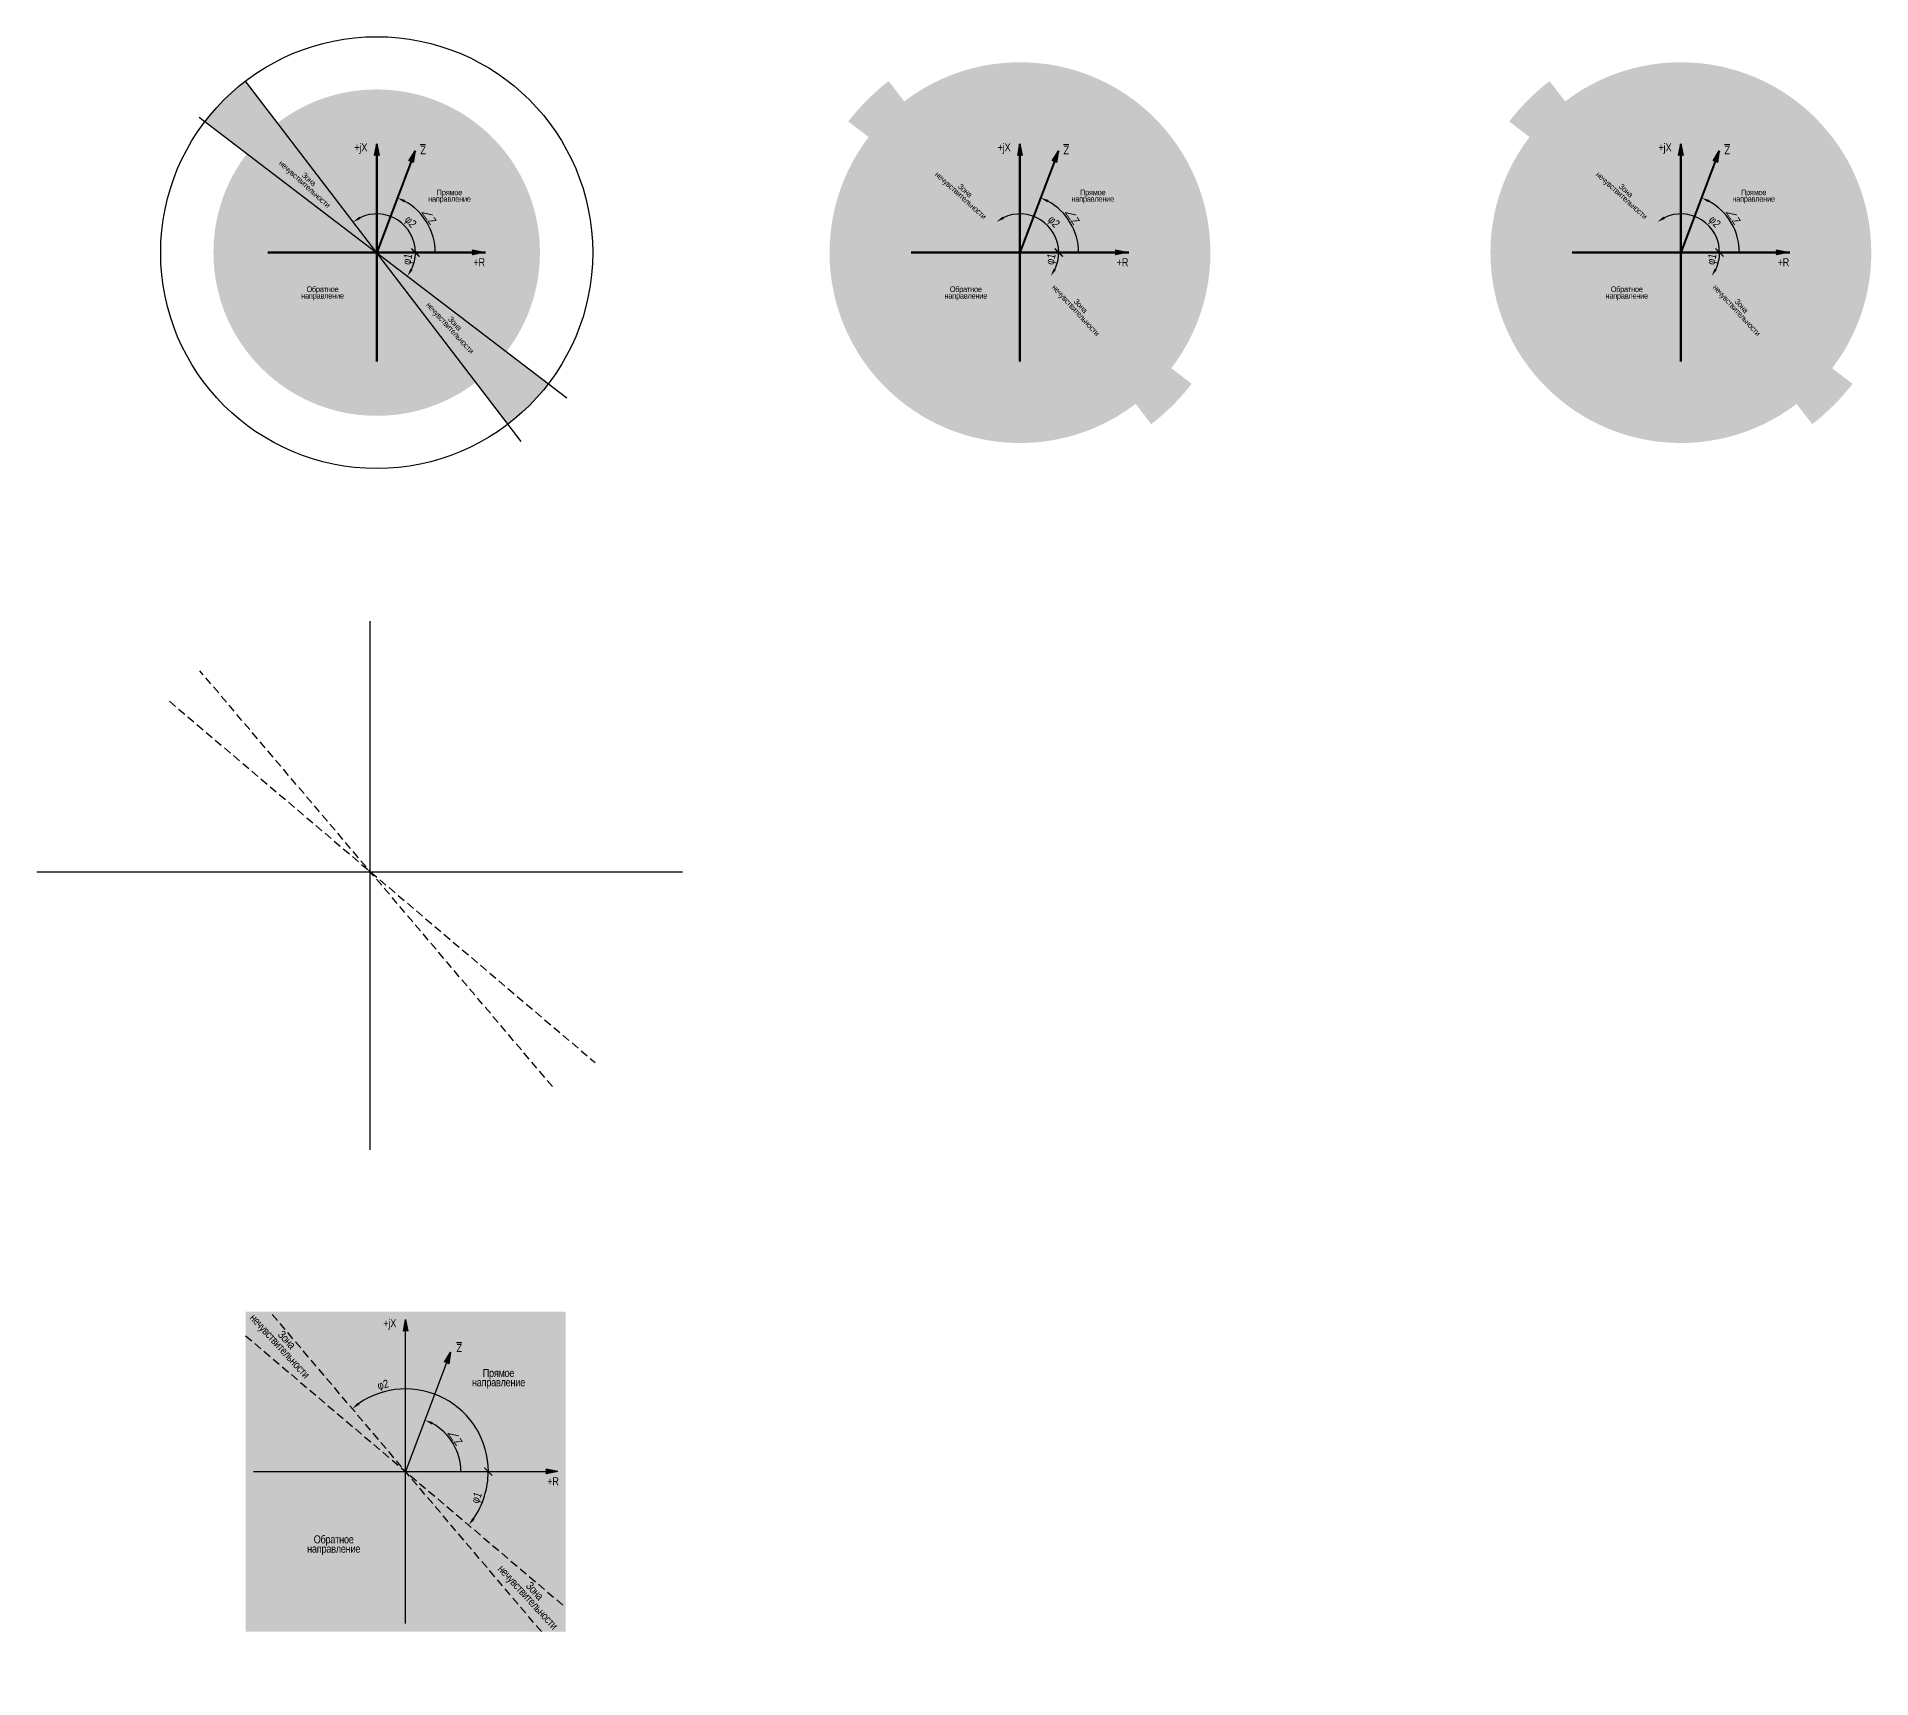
# Model space of a CAD drawing. Header units: millimetres. Extents: x -68 to 4847, y -35 to 2390.
# Drawn here: x 3701 to 4847, y 1346 to 2372 of the extents above; entities that cross this region are included whole.
import ezdxf

# ---------------------------------------------------------------- set-up
doc = ezdxf.new("R2010")
doc.units = ezdxf.units.MM
doc.linetypes.add('штриховая2', pattern=[0.375, 0.25, -0.125])
doc.layers.add('TEXT', color=7, linetype='Continuous', lineweight=25)
doc.styles.add('2.5_Gost_RD', font='ARIALN.TTF', dxfattribs={"height": 2.5})
doc.styles.add('3.5_Gost_RD', font='ARIALN.TTF', dxfattribs={"height": 3.5})
doc.styles.add('5.0_Gost_RD', font='ARIALN.TTF', dxfattribs={"height": 5})
doc.dimstyles.new('Gost_RD_1-1000', dxfattribs={"dimtxt": 2.5, "dimasz": 2.5, "dimexe": 1.25, "dimexo": 0, "dimtad": 1, "dimdec": 0, "dimlfac": 1000, "dimtxsty": '2.5_Gost_RD', "dimblk": 'OBLIQUE', "dimcen": 2.5, "dimadec": 0, "dimazin": 0, "dimtfac": 1, "dimtdec": 0, "dimtmove": 0, "dimatfit": 3, "dimfxl": 1, "dimarcsym": 0})

# ---------------------------------------------------------------- blocks, each defined once
blk = doc.blocks.new('*D57')
at = {"color": 0, "lineweight": -2, "ltscale": 100, "transparency": 16777216}
blk.add_arc((3931.1, 1475), 34.5, 0, 61.0378, dxfattribs=at)
at = {"color": 0, "ltscale": 100, "transparency": 16777216}
blk.add_solid([(3947.4, 1504.4), (3948.1, 1505.9), (3943.3, 1507.2)], dxfattribs=at)
at = {"layer": 'Defpoints', "color": 0, "ltscale": 100, "transparency": 16777216}
for p in [(3959.2, 1549.6), (3962.8, 1488.5), (3836.1, 1475), (3931.1, 1475), (4021.1, 1475)]:
    blk.add_point(p, dxfattribs=at)
at = {"color": 0, "ltscale": 100, "transparency": 16777216, "insert": (3962, 1496.4), "char_height": 5, "attachment_point": 5, "rotation": 304.6799, "style": '5.0_Gost_RD'}
blk.add_mtext('{\\fISOCPEUR|b0|i0|c0|p34;∠}Z', dxfattribs=at)
blk = doc.blocks.new('_None')
blk = doc.blocks.new('*D58')
at = {"color": 0, "lineweight": -2, "ltscale": 100, "transparency": 16777216}
blk.add_arc((3931.1, 1475), 51.7, 0, 124.747, dxfattribs=at)
at = {"color": 0, "ltscale": 100, "transparency": 16777216}
blk.add_solid([(3902.2, 1516.8), (3901.2, 1518.1), (3897.7, 1514.4)], dxfattribs=at)
at = {"layer": 'Defpoints', "color": 0, "ltscale": 100, "transparency": 16777216}
for p in [(3801.7, 1627.6), (3968.6, 1510.5), (3733.1, 1475), (4021.1, 1475), (4040.7, 1345.8)]:
    blk.add_point(p, dxfattribs=at)
at = {"color": 0, "ltscale": 100, "transparency": 16777216, "insert": (3917.1, 1528.7), "char_height": 5, "attachment_point": 5, "rotation": 14.5742, "style": '5.0_Gost_RD'}
blk.add_mtext('φ2', dxfattribs=at)
blk = doc.blocks.new('_ArchTick')
at = {"color": 0, "linetype": 'ByBlock', "const_width": 0.15}
blk.add_lwpolyline([(-0.5, -0.5), (0.5, 0.5)], dxfattribs=at)
blk = doc.blocks.new('*D59')
at = {"color": 0, "lineweight": -2, "ltscale": 100, "transparency": 16777216}
blk.add_arc((3931.1, 1475), 51.6, 325.2172, 360, dxfattribs=at)
at = {"color": 0, "ltscale": 100, "transparency": 16777216}
blk.add_solid([(3974.2, 1445), (3972.8, 1446.1), (3970.5, 1441.6)], dxfattribs=at)
at = {"layer": 'Defpoints', "color": 0, "ltscale": 100, "transparency": 16777216}
for p in [(3831.1, 1559.9), (3836.1, 1475), (4021.1, 1475), (3977.1, 1451.7), (4031.1, 1390.1)]:
    blk.add_point(p, dxfattribs=at)
at = {"color": 0, "lineweight": -2, "ltscale": 100, "transparency": 16777216, "xscale": 5, "yscale": 5, "zscale": 5, "rotation": 89.99999999999993}
blk.add_blockref('_ArchTick', (3982.7, 1475), dxfattribs=at)
at = {"color": 0, "ltscale": 100, "transparency": 16777216, "insert": (3976, 1458.5), "char_height": 5, "attachment_point": 5, "rotation": 69.8326, "style": '5.0_Gost_RD'}
blk.add_mtext('φ1', dxfattribs=at)
blk = doc.blocks.new('*D79')
at = {"color": 0, "lineweight": -2, "ltscale": 100, "transparency": 16777216}
blk.add_arc((3913, 2237), 36.6, 360, 61.5292, dxfattribs=at)
at = {"color": 0, "ltscale": 100, "transparency": 16777216}
blk.add_solid([(3930.1, 2268.4), (3930.8, 2269.9), (3925.9, 2271.3)], dxfattribs=at)
at = {"layer": 'Defpoints', "color": 0, "ltscale": 100, "transparency": 16777216}
for p in [(3937, 2300.6), (3946.7, 2251.4), (3845, 2237), (3913, 2237), (3981, 2237)]:
    blk.add_point(p, dxfattribs=at)
at = {"color": 0, "ltscale": 100, "transparency": 16777216, "insert": (3945.7, 2259.6), "char_height": 5, "attachment_point": 5, "rotation": 304.6799, "style": '5.0_Gost_RD'}
blk.add_mtext('{\\fISOCPEUR|b0|i0|c0|p34;∠}Z', dxfattribs=at)
blk = doc.blocks.new('*D80')
at = {"color": 0, "lineweight": -2, "ltscale": 100, "transparency": 16777216}
blk.add_arc((3913, 2237), 24.2, 334.4958, 0, dxfattribs=at)
at = {"color": 0, "ltscale": 100, "transparency": 16777216}
blk.add_solid([(3935.5, 2226.2), (3934.1, 2227), (3932.2, 2222.3)], dxfattribs=at)
at = {"layer": 'Defpoints', "color": 0, "ltscale": 100, "transparency": 16777216}
for p in [(3802.1, 2321.8), (3818, 2237), (4003, 2237), (3934.9, 2226.8), (4031.9, 2146.2)]:
    blk.add_point(p, dxfattribs=at)
at = {"color": 0, "lineweight": -2, "ltscale": 100, "transparency": 16777216, "xscale": 5, "yscale": 5, "zscale": 5, "rotation": 90}
blk.add_blockref('_ArchTick', (3937.2, 2237), dxfattribs=at)
at = {"color": 0, "ltscale": 100, "transparency": 16777216, "insert": (3932.9, 2232.8), "char_height": 5, "attachment_point": 5, "rotation": 77.9931, "style": '5.0_Gost_RD'}
blk.add_mtext('φ1', dxfattribs=at)
blk = doc.blocks.new('_Oblique')
at = {"color": 0, "linetype": 'ByBlock', "lineweight": -2}
blk.add_line((-0.5, -0.5), (0.5, 0.5), dxfattribs=at)
blk = doc.blocks.new('*D82')
at = {"color": 0, "lineweight": -2, "ltscale": 100, "transparency": 16777216}
blk.add_arc((3913, 2237), 24.2, 360, 115.5397, dxfattribs=at)
at = {"color": 0, "ltscale": 100, "transparency": 16777216}
blk.add_solid([(3903, 2258.1), (3902.1, 2259.5), (3898.3, 2256.2)], dxfattribs=at)
at = {"layer": 'Defpoints', "color": 0, "ltscale": 100, "transparency": 16777216}
for p in [(3831, 2344.2), (3915.1, 2261.1), (3845, 2237), (3981, 2237), (4003.3, 2119)]:
    blk.add_point(p, dxfattribs=at)
at = {"color": 0, "lineweight": -2, "ltscale": 100, "transparency": 16777216, "xscale": 5, "yscale": 5, "zscale": 5, "rotation": 269.9999999999998}
blk.add_blockref('_Oblique', (3937.2, 2237), dxfattribs=at)
at = {"color": 0, "ltscale": 100, "transparency": 16777216, "insert": (3933.7, 2255.9), "char_height": 5, "attachment_point": 5, "rotation": 312.4712, "style": '5.0_Gost_RD'}
blk.add_mtext('φ2', dxfattribs=at)
blk = doc.blocks.new('*D84')
at = {"color": 0, "lineweight": -2, "ltscale": 100, "transparency": 16777216}
blk.add_arc((4315, 2237), 36.6, 360, 61.5292, dxfattribs=at)
at = {"color": 0, "ltscale": 100, "transparency": 16777216}
blk.add_solid([(4332.1, 2268.4), (4332.8, 2269.9), (4327.9, 2271.3)], dxfattribs=at)
at = {"layer": 'Defpoints', "color": 0, "ltscale": 100, "transparency": 16777216}
for p in [(4339, 2300.6), (4348.7, 2251.4), (4247, 2237), (4315, 2237), (4383, 2237)]:
    blk.add_point(p, dxfattribs=at)
at = {"color": 0, "ltscale": 100, "transparency": 16777216, "insert": (4347.7, 2259.6), "char_height": 5, "attachment_point": 5, "rotation": 304.6799, "style": '5.0_Gost_RD'}
blk.add_mtext('{\\fISOCPEUR|b0|i0|c0|p34;∠}Z', dxfattribs=at)
blk = doc.blocks.new('*D85')
at = {"color": 0, "lineweight": -2, "ltscale": 100, "transparency": 16777216}
blk.add_arc((4315, 2237), 24.2, 334.4958, 0, dxfattribs=at)
at = {"color": 0, "ltscale": 100, "transparency": 16777216}
blk.add_solid([(4337.5, 2226.2), (4336.1, 2227), (4334.2, 2222.3)], dxfattribs=at)
at = {"layer": 'Defpoints', "color": 0, "ltscale": 100, "transparency": 16777216}
for p in [(4204.1, 2321.8), (4220, 2237), (4405, 2237), (4336.9, 2226.8), (4433.9, 2146.2)]:
    blk.add_point(p, dxfattribs=at)
at = {"color": 0, "lineweight": -2, "ltscale": 100, "transparency": 16777216, "xscale": 5, "yscale": 5, "zscale": 5, "rotation": 90}
blk.add_blockref('_ArchTick', (4339.2, 2237), dxfattribs=at)
at = {"color": 0, "ltscale": 100, "transparency": 16777216, "insert": (4334.9, 2232.8), "char_height": 5, "attachment_point": 5, "rotation": 77.9931, "style": '5.0_Gost_RD'}
blk.add_mtext('φ1', dxfattribs=at)
blk = doc.blocks.new('*D86')
at = {"color": 0, "lineweight": -2, "ltscale": 100, "transparency": 16777216}
blk.add_arc((4315, 2237), 24.2, 360, 115.5397, dxfattribs=at)
at = {"color": 0, "ltscale": 100, "transparency": 16777216}
blk.add_solid([(4305, 2258.1), (4304.1, 2259.5), (4300.3, 2256.2)], dxfattribs=at)
at = {"layer": 'Defpoints', "color": 0, "ltscale": 100, "transparency": 16777216}
for p in [(4233, 2344.2), (4317.1, 2261.1), (4247, 2237), (4383, 2237), (4405.3, 2119)]:
    blk.add_point(p, dxfattribs=at)
at = {"color": 0, "lineweight": -2, "ltscale": 100, "transparency": 16777216, "xscale": 5, "yscale": 5, "zscale": 5, "rotation": 269.9999999999998}
blk.add_blockref('_Oblique', (4339.2, 2237), dxfattribs=at)
at = {"color": 0, "ltscale": 100, "transparency": 16777216, "insert": (4335.7, 2255.9), "char_height": 5, "attachment_point": 5, "rotation": 312.4712, "style": '5.0_Gost_RD'}
blk.add_mtext('φ2', dxfattribs=at)
blk = doc.blocks.new('*D87')
at = {"color": 0, "lineweight": -2, "ltscale": 100, "transparency": 16777216}
blk.add_arc((4728, 2237), 36.6, 360, 61.5292, dxfattribs=at)
at = {"color": 0, "ltscale": 100, "transparency": 16777216}
blk.add_solid([(4745.1, 2268.4), (4745.8, 2269.9), (4740.9, 2271.3)], dxfattribs=at)
at = {"layer": 'Defpoints', "color": 0, "ltscale": 100, "transparency": 16777216}
for p in [(4752, 2300.6), (4761.7, 2251.4), (4660, 2237), (4728, 2237), (4796, 2237)]:
    blk.add_point(p, dxfattribs=at)
at = {"color": 0, "ltscale": 100, "transparency": 16777216, "insert": (4760.7, 2259.6), "char_height": 5, "attachment_point": 5, "rotation": 304.6799, "style": '5.0_Gost_RD'}
blk.add_mtext('{\\fISOCPEUR|b0|i0|c0|p34;∠}Z', dxfattribs=at)
blk = doc.blocks.new('*D88')
at = {"color": 0, "lineweight": -2, "ltscale": 100, "transparency": 16777216}
blk.add_arc((4728, 2237), 24.2, 334.4958, 360, dxfattribs=at)
at = {"color": 0, "ltscale": 100, "transparency": 16777216}
blk.add_solid([(4750.5, 2226.2), (4749.1, 2227), (4747.2, 2222.3)], dxfattribs=at)
at = {"layer": 'Defpoints', "color": 0, "ltscale": 100, "transparency": 16777216}
for p in [(4617.1, 2321.8), (4633, 2237), (4818, 2237), (4749.9, 2226.8), (4846.9, 2146.2)]:
    blk.add_point(p, dxfattribs=at)
at = {"color": 0, "lineweight": -2, "ltscale": 100, "transparency": 16777216, "xscale": 5, "yscale": 5, "zscale": 5, "rotation": 89.99999999999977}
blk.add_blockref('_ArchTick', (4752.2, 2237), dxfattribs=at)
at = {"color": 0, "ltscale": 100, "transparency": 16777216, "insert": (4747.9, 2232.8), "char_height": 5, "attachment_point": 5, "rotation": 77.9931, "style": '5.0_Gost_RD'}
blk.add_mtext('φ1', dxfattribs=at)
blk = doc.blocks.new('*D89')
at = {"color": 0, "lineweight": -2, "ltscale": 100, "transparency": 16777216}
blk.add_arc((4728, 2237), 24.2, 0, 115.5397, dxfattribs=at)
at = {"color": 0, "ltscale": 100, "transparency": 16777216}
blk.add_solid([(4718, 2258.1), (4717.1, 2259.5), (4713.3, 2256.2)], dxfattribs=at)
at = {"layer": 'Defpoints', "color": 0, "ltscale": 100, "transparency": 16777216}
for p in [(4646, 2344.2), (4730.1, 2261.1), (4660, 2237), (4796, 2237), (4818.3, 2119)]:
    blk.add_point(p, dxfattribs=at)
at = {"color": 0, "lineweight": -2, "ltscale": 100, "transparency": 16777216, "xscale": 5, "yscale": 5, "zscale": 5, "rotation": 270.0000000000001}
blk.add_blockref('_Oblique', (4752.2, 2237), dxfattribs=at)
at = {"color": 0, "ltscale": 100, "transparency": 16777216, "insert": (4748.7, 2255.9), "char_height": 5, "attachment_point": 5, "rotation": 312.4712, "style": '5.0_Gost_RD'}
blk.add_mtext('φ2', dxfattribs=at)

msp = doc.modelspace()

# ---------------------------------------------------------------- hatches: boundary and pattern name
at = {"ltscale": 100, "true_color": 0xffffff, "transparency": 33554687}
h = msp.add_hatch(color=7, dxfattribs=at)
h.dxf.hatch_style = 1
h.paths.add_polyline_path([(4196, 2237, 1), (4434, 2237, 1)])
h.paths.add_polyline_path([(4381, 2237, -1), (4249, 2237, -1)], flags=16)
h = msp.add_hatch(color=7, dxfattribs=at)
h.dxf.hatch_style = 1
h.paths.add_polyline_path([(4609, 2237, 1), (4847, 2237, 1)])
h.paths.add_polyline_path([(4794, 2237, -1), (4662, 2237, -1)], flags=16)
h = msp.add_hatch(color=7, dxfattribs=at)
h.dxf.hatch_style = 1
h.paths.add_polyline_path([(3830.9828, 2344.2219, 0.066452729), (3805.7289, 2318.9528), (3913, 2237)])
h.paths.add_polyline_path([(3913, 2237), (3995.0172, 2129.7781, 0.066452729), (4020.2711, 2155.0472)])
at = {"ltscale": 100, "transparency": 33554687}
h = msp.add_hatch(color=256, dxfattribs=at)
h.set_gradient(color1=(255, 255, 255), color2=(249, 212, 185), name='SPHERICAL')
edge = h.paths.add_edge_path()
edge.add_arc((3913, 2237), 102.0196, 0, 360)
at = {"ltscale": 100, "true_color": 0xffffff, "transparency": 33554687}
h = msp.add_hatch(color=7, dxfattribs=at)
h.dxf.hatch_style = 1
h.paths.add_polyline_path([(4232.9828, 2344.2219, 0.066452729), (4207.7289, 2318.9528), (4315, 2237)])
h.paths.add_polyline_path([(4315, 2237), (4397.0172, 2129.7781, 0.066452729), (4422.2711, 2155.0472)])
h = msp.add_hatch(color=7, dxfattribs=at)
h.dxf.hatch_style = 1
h.paths.add_polyline_path([(4645.9828, 2344.2219, 0.066452729), (4620.7289, 2318.9528), (4728, 2237)])
h.paths.add_polyline_path([(4728, 2237), (4810.0172, 2129.7781, 0.066452729), (4835.2711, 2155.0472)])
at = {"ltscale": 100, "transparency": 33554687}
h = msp.add_hatch(color=256, dxfattribs=at)
h.dxf.hatch_style = 1
h.paths.add_polyline_path([(3913, 2305), (3911.5578, 2297.7889, -0.219223594), (3914.4422, 2297.7889)])
h = msp.add_hatch(color=256, dxfattribs=at)
h.set_gradient(color1=(255, 255, 255), color2=(242, 158, 95), name='SPHERICAL')
edge = h.paths.add_edge_path()
edge.add_arc((4315, 2237), 68, 0, 360)
h = msp.add_hatch(color=256, dxfattribs=at)
h.dxf.hatch_style = 1
h.paths.add_polyline_path([(4315, 2305), (4313.5578, 2297.7889, -0.219223594), (4316.4422, 2297.7889)])
h = msp.add_hatch(color=256, dxfattribs=at)
h.set_gradient(color1=(255, 255, 255), color2=(246, 187, 142), name='SPHERICAL')
edge = h.paths.add_edge_path()
edge.add_arc((4728, 2237), 68, 0, 360)
h = msp.add_hatch(color=256, dxfattribs=at)
h.dxf.hatch_style = 1
h.paths.add_polyline_path([(4728, 2305), (4726.5578, 2297.7889, -0.219223594), (4729.4422, 2297.7889)])
h = msp.add_hatch(color=256, dxfattribs=at)
h.dxf.hatch_style = 1
h.paths.add_polyline_path([(3936.9698, 2300.6353), (3933.0874, 2294.3897, -0.219223594), (3935.7882, 2293.3769)])
h = msp.add_hatch(color=256, dxfattribs=at)
h.dxf.hatch_style = 1
h.paths.add_polyline_path([(4338.9698, 2300.6353), (4335.0874, 2294.3897, -0.219223594), (4337.7882, 2293.3769)])
h = msp.add_hatch(color=256, dxfattribs=at)
h.dxf.hatch_style = 1
h.paths.add_polyline_path([(4751.9698, 2300.6353), (4748.0874, 2294.3897, -0.219223594), (4750.7882, 2293.3769)])
h = msp.add_hatch(color=256, dxfattribs=at)
h.dxf.hatch_style = 1
h.paths.add_polyline_path([(3980, 2237), (3972.7889, 2238.4422, -0.219223594), (3972.7889, 2235.5578)])
h = msp.add_hatch(color=256, dxfattribs=at)
h.dxf.hatch_style = 1
h.paths.add_polyline_path([(4382, 2237), (4374.7889, 2238.4422, -0.219223594), (4374.7889, 2235.5578)])
h = msp.add_hatch(color=256, dxfattribs=at)
h.dxf.hatch_style = 1
h.paths.add_polyline_path([(4795, 2237), (4787.7889, 2238.4422, -0.219223594), (4787.7889, 2235.5578)])
at = {"ltscale": 100, "true_color": 0x908f8f, "transparency": 33554508}
h = msp.add_hatch(color=252, dxfattribs=at)
h.dxf.hatch_style = 1
h.paths.add_polyline_path([(3931.1058, 1475), (3846.3164, 1575), (3831.1058, 1575), (3831.1058, 1559.9108)])
at = {"ltscale": 100, "true_color": 0xef8637, "transparency": 33554508}
h = msp.add_hatch(color=30, dxfattribs=at)
h.dxf.hatch_style = 1
h.paths.add_polyline_path([(4031.1058, 1575), (3846.3164, 1575), (3931.1058, 1475), (4031.1058, 1390.0892)])
at = {"ltscale": 100, "true_color": 0x15498c, "transparency": 33554508}
h = msp.add_hatch(color=154, dxfattribs=at)
h.dxf.hatch_style = 1
h.paths.add_polyline_path([(3831.1058, 1559.9108), (3831.1058, 1375), (4015.8952, 1375), (3931.1058, 1475)])
at = {"ltscale": 100, "transparency": 33554687}
h = msp.add_hatch(color=256, dxfattribs=at)
h.dxf.hatch_style = 1
h.paths.add_polyline_path([(3931.1058, 1570), (3929.6636, 1562.7889, -0.219223594), (3932.548, 1562.7889)])
h = msp.add_hatch(color=256, dxfattribs=at)
h.dxf.hatch_style = 1
h.paths.add_polyline_path([(3959.2118, 1549.616), (3955.3294, 1543.3704, -0.219223594), (3958.0302, 1542.3576)])
at = {"ltscale": 100, "true_color": 0x908f8f, "transparency": 33554508}
h = msp.add_hatch(color=252, dxfattribs=at)
h.dxf.hatch_style = 1
h.paths.add_polyline_path([(3931.1058, 1475), (4015.8952, 1375), (4031.1058, 1375), (4031.1058, 1390.0892)])
at = {"ltscale": 100, "transparency": 33554687}
h = msp.add_hatch(color=256, dxfattribs=at)
h.dxf.hatch_style = 1
h.paths.add_polyline_path([(4026.1058, 1475), (4018.8947, 1476.4422, -0.219223594), (4018.8947, 1473.5578)])

# ---------------------------------------------------------------- linework, layer by layer
at = {"ltscale": 20}
for p, q in [((4003.2786, 2118.978), (3830.9828, 2344.2219)), ((3802.0533, 2321.7609), (4031.8574, 2146.1955))]:
    msp.add_line(p, q, dxfattribs=at)
at = {"ltscale": 100}
for p, q in [((3913, 2305), (3911.5578, 2297.7889)), ((3911.5578, 2297.7889), (3913, 2305)), ((3913, 2305), (3914.4422, 2297.7889)), ((4315, 2305), (4313.5578, 2297.7889)), ((4313.5578, 2297.7889), (4315, 2305)), ((4315, 2305), (4316.4422, 2297.7889)), ((4728, 2305), (4726.5578, 2297.7889)), ((4726.5578, 2297.7889), (4728, 2305)), ((4728, 2305), (4729.4422, 2297.7889)), ((3936.9698, 2300.6353), (3933.0874, 2294.3897)), ((3933.0874, 2294.3897), (3936.9698, 2300.6353)), ((3936.9698, 2300.6353), (3935.7882, 2293.3769)), ((4338.9698, 2300.6353), (4335.0874, 2294.3897)), ((4335.0874, 2294.3897), (4338.9698, 2300.6353)), ((4338.9698, 2300.6353), (4337.7882, 2293.3769)), ((4751.9698, 2300.6353), (4748.0874, 2294.3897)), ((4748.0874, 2294.3897), (4751.9698, 2300.6353)), ((4751.9698, 2300.6353), (4750.7882, 2293.3769)), ((3980, 2237), (3972.7889, 2238.4422)), ((3972.7889, 2238.4422), (3980, 2237)), ((3980, 2237), (3972.7889, 2235.5578)), ((4382, 2237), (4374.7889, 2238.4422)), ((4374.7889, 2238.4422), (4382, 2237)), ((4382, 2237), (4374.7889, 2235.5578)), ((4795, 2237), (4787.7889, 2238.4422)), ((4787.7889, 2238.4422), (4795, 2237)), ((4795, 2237), (4787.7889, 2235.5578)), ((3909, 1676.1647), (3909, 2006.557)), ((3700.53, 1850), (4104.1118, 1850)), ((3931.1058, 1570), (3929.6636, 1562.7889)), ((3929.6636, 1562.7889), (3931.1058, 1570)), ((3931.1058, 1570), (3932.548, 1562.7889)), ((3931.1058, 1380), (3931.1058, 1566)), ((3959.2118, 1549.616), (3931.1058, 1475)), ((3959.2118, 1549.616), (3955.3294, 1543.3704)), ((3955.3294, 1543.3704), (3959.2118, 1549.616)), ((3959.2118, 1549.616), (3958.0302, 1542.3576)), ((3836.1058, 1475), (4021.1058, 1475)), ((4026.1058, 1475), (4018.8947, 1476.4422)), ((4018.8947, 1476.4422), (4026.1058, 1475)), ((4026.1058, 1475), (4018.8947, 1473.5578))]:
    msp.add_line(p, q, dxfattribs=at)
at = {"lineweight": 50, "ltscale": 100}
for p, q in [((3913, 2169), (3913, 2305)), ((4315, 2169), (4315, 2305)), ((4728, 2169), (4728, 2305)), ((3845, 2237), (3981, 2237)), ((4247, 2237), (4383, 2237)), ((4660, 2237), (4796, 2237))]:
    msp.add_line(p, q, dxfattribs=at)
at = {"lineweight": 40, "ltscale": 100}
for p, q in [((3936.9698, 2300.6353), (3913, 2237)), ((4338.9698, 2300.6353), (4315, 2237)), ((4751.9698, 2300.6353), (4728, 2237))]:
    msp.add_line(p, q, dxfattribs=at)
at = {"linetype": 'штриховая2', "ltscale": 20}
for p, q in [((4022.8292, 1715.7508), (3802.4931, 1975.6134)), ((3783.5101, 1956.5546), (4049.4245, 1730.7644)), ((4015.8952, 1375), (3846.3164, 1575)), ((3831.1058, 1559.9108), (4031.1058, 1390.0892))]:
    msp.add_line(p, q, dxfattribs=at)
at = {"ltscale": 100}
msp.add_circle((3913, 2237), 134.9939, dxfattribs=at)
for centre, start, end in [((3913, 2294.6576), 65.270039, 114.729961), ((3933.3384, 2290.9514), 44.7139938, 94.1739157), ((4315, 2294.6576), 65.270039, 114.729961), ((4335.3384, 2290.9514), 44.7139938, 94.1739157), ((4728, 2294.6576), 65.270039, 114.729961), ((4748.3384, 2290.9514), 44.7139938, 94.1739157), ((3969.6576, 2237), 335.270039, 24.729961), ((4371.6576, 2237), 335.270039, 24.729961), ((4784.6576, 2237), 335.270039, 24.729961), ((3931.1058, 1559.6576), 65.270039, 114.729961), ((3955.5803, 1539.9321), 44.7139938, 94.1739157), ((4015.7634, 1475), 335.270039, 24.729961)]:
    msp.add_arc(centre, 3.4475, start, end, dxfattribs=at)

# ---------------------------------------------------------------- texts
at = {"layer": 'TEXT', "color": 0, "ltscale": 100, "width": 28, "attachment_point": 5}
for s, insert, char_height, style in [('\\pxsm0.7;{\\T0.95;\\C256;+jX}', (3903, 2302), 5, '5.0_Gost_RD'), ('\\pxsm0.7;{\\T0.95;\\O\\C256;Z}', (3941.8638, 2301.0193), 5, '5.0_Gost_RD'), ('\\pxsm0.7;{\\T0.95;\\C256;+jX}', (4305, 2302), 5, '5.0_Gost_RD'), ('\\pxsm0.7;{\\T0.95;\\O\\C256;Z}', (4343.8638, 2301.0193), 5, '5.0_Gost_RD'), ('\\pxsm0.7;{\\T0.95;\\C256;+jX}', (4718, 2302), 5, '5.0_Gost_RD'), ('\\pxsm0.7;{\\T0.95;\\O\\C256;Z}', (4756.8638, 2301.0193), 5, '5.0_Gost_RD'), ('\\pxsm0.7;{\\T0.95;\\C256;Прямое направление}', (3958.4484, 2272.0878), 3.5, '3.5_Gost_RD'), ('\\pxsm0.7;{\\T0.95;\\C256;Прямое направление}', (4360.4484, 2272.0878), 3.5, '3.5_Gost_RD'), ('\\pxsm0.7;{\\T0.95;\\C256;Прямое направление}', (4773.4484, 2272.0878), 3.5, '3.5_Gost_RD'), ('\\pxsm0.7;{\\T0.95;\\C256;+R}', (3977, 2231), 5, '5.0_Gost_RD'), ('\\pxsm0.7;{\\T0.95;\\C256;+R}', (4379, 2231), 5, '5.0_Gost_RD'), ('\\pxsm0.7;{\\T0.95;\\C256;+R}', (4792, 2231), 5, '5.0_Gost_RD'), ('\\pxsm0.7;{\\T0.95;\\C256;Обратное направление}', (3879.1358, 2211.5466), 3.5, '3.5_Gost_RD'), ('\\pxsm0.7;{\\T0.95;\\C256;Обратное направление}', (4281.1358, 2211.5466), 3.5, '3.5_Gost_RD'), ('\\pxsm0.7;{\\T0.95;\\C256;Обратное направление}', (4694.1358, 2211.5466), 3.5, '3.5_Gost_RD'), ('\\pxsm0.7;{\\T0.95;\\C256;+jX}', (3921.1058, 1567), 5, '5.0_Gost_RD'), ('\\pxsm0.7;{\\T0.95;\\O\\C256;Z}', (3964.4727, 1552.2989), 5, '5.0_Gost_RD'), ('\\pxsm0.7;{\\T0.95;\\C256;Прямое направление}', (3989.1058, 1533), 5, '5.0_Gost_RD'), ('\\pxsm0.7;{\\T0.95;\\C256;+R}', (4023.1058, 1469), 5, '5.0_Gost_RD'), ('\\pxsm0.7;{\\T0.95;\\C256;Обратное направление}', (3886.1058, 1429), 5, '5.0_Gost_RD')]:
    msp.add_mtext(s, dxfattribs=dict(at, insert=insert, char_height=char_height, style=style))
for insert, char_height, rotation, style in [((3869, 2281), 3.5, 317.835684, '3.5_Gost_RD'), ((4279, 2274), 3.5, 317.835684, '3.5_Gost_RD'), ((4692, 2274), 3.5, 317.835684, '3.5_Gost_RD'), ((4351, 2202), 3.5, 312.4807813, '3.5_Gost_RD'), ((4764, 2202), 3.5, 312.4807813, '3.5_Gost_RD'), ((3960, 2191), 3.5, 312.4807813, '3.5_Gost_RD'), ((3854.1058, 1555), 5, 312.4807813, '5.0_Gost_RD'), ((4009.1058, 1398), 5, 312.4807813, '5.0_Gost_RD')]:
    msp.add_mtext('\\pxsm0.7;{\\T0.95;\\C256;Зона нечувствительности}', dxfattribs=dict(at, insert=insert, char_height=char_height, rotation=rotation, style=style))

# ---------------------------------------------------------------- dimensions: what is measured, and where the dimension line sits
at = {"ltscale": 100}
for base, line1, line2, text, override, picture, middle in [((3915.1308, 2261.0762), ((4003.2786, 2118.978), (3830.9828, 2344.2219)), ((3845, 2237), (3981, 2237)), 'φ2', {"dimscale": 0, "dimtxt": 5, "dimasz": 5, "dimtxsty": '5.0_Gost_RD', "dimblk1": 'Oblique', "dimsah": 1}, '*D82', (3930.8285, 2253.3203)), ((4317.1308, 2261.0762), ((4405.2786, 2118.978), (4232.9828, 2344.2219)), ((4247, 2237), (4383, 2237)), 'φ2', {"dimscale": 0, "dimtxt": 5, "dimasz": 5, "dimtxsty": '5.0_Gost_RD', "dimblk1": 'Oblique', "dimsah": 1}, '*D86', (4332.8285, 2253.3203)), ((4730.1308, 2261.0762), ((4818.2786, 2118.978), (4645.9828, 2344.2219)), ((4660, 2237), (4796, 2237)), 'φ2', {"dimscale": 0, "dimtxt": 5, "dimasz": 5, "dimtxsty": '5.0_Gost_RD', "dimblk1": 'Oblique', "dimsah": 1}, '*D89', (4745.8285, 2253.3203)), ((3934.918, 2226.817), ((3802.0533, 2321.7609), (4031.8574, 2146.1955)), ((3818, 2237), (4003, 2237)), 'φ1', {"dimscale": 0, "dimtxt": 5, "dimasz": 5, "dimtxsty": '5.0_Gost_RD', "dimblk2": 'ArchTick', "dimsah": 1}, '*D80', (3936.6393, 2231.9723)), ((4336.918, 2226.817), ((4204.0533, 2321.7609), (4433.8574, 2146.1955)), ((4220, 2237), (4405, 2237)), 'φ1', {"dimscale": 0, "dimtxt": 5, "dimasz": 5, "dimtxsty": '5.0_Gost_RD', "dimblk2": 'ArchTick', "dimsah": 1}, '*D85', (4338.6393, 2231.9723)), ((4749.918, 2226.817), ((4617.0533, 2321.7609), (4846.8574, 2146.1955)), ((4633, 2237), (4818, 2237)), 'φ1', {"dimscale": 0, "dimtxt": 5, "dimasz": 5, "dimtxsty": '5.0_Gost_RD', "dimblk2": 'ArchTick', "dimsah": 1}, '*D88', (4751.6393, 2231.9723)), ((3968.6228, 1510.5172), ((4040.656, 1345.7973), (3801.7498, 1627.5614)), ((3733.1058, 1475), (4021.1058, 1475)), 'φ2', {"dimscale": 0, "dimtxt": 5, "dimasz": 5, "dimtxsty": '5.0_Gost_RD', "dimblk1": 'None', "dimsah": 1}, '*D58', (3918.1058, 1525))]:
    dim = msp.add_angular_dim_2l(base=base, line1=line1, line2=line2, text=text, dimstyle='Gost_RD_1-1000', override=override, dxfattribs=at)
    dim.commit()
    dim.dimension.update_dxf_attribs({"geometry": picture, "text_midpoint": middle, "dimtype": 162})
for base, line1, line2, text, override, picture, middle in [((3946.6723, 2251.3763), ((3936.9698, 2300.6353), (3913, 2237)), ((3845, 2237), (3981, 2237)), '{\\fISOCPEUR|b0|i0|c0|p34;∠}Z', {"dimscale": 0, "dimtxt": 5, "dimasz": 5, "dimtxsty": '5.0_Gost_RD', "dimblk1": 'None', "dimsah": 1}, '*D79', (3945.6891, 2259.618)), ((4348.6723, 2251.3763), ((4338.9698, 2300.6353), (4315, 2237)), ((4247, 2237), (4383, 2237)), '{\\fISOCPEUR|b0|i0|c0|p34;∠}Z', {"dimscale": 0, "dimtxt": 5, "dimasz": 5, "dimtxsty": '5.0_Gost_RD', "dimblk1": 'None', "dimsah": 1}, '*D84', (4347.6891, 2259.618)), ((4761.6723, 2251.3763), ((4751.9698, 2300.6353), (4728, 2237)), ((4660, 2237), (4796, 2237)), '{\\fISOCPEUR|b0|i0|c0|p34;∠}Z', {"dimscale": 0, "dimtxt": 5, "dimasz": 5, "dimtxsty": '5.0_Gost_RD', "dimblk1": 'None', "dimsah": 1}, '*D87', (4760.6891, 2259.618)), ((3977.1433, 1451.654), ((3831.1058, 1559.9108), (4031.1058, 1390.0892)), ((3836.1058, 1475), (4021.1058, 1475)), 'φ1', {"dimscale": 0, "dimtxt": 5, "dimasz": 5, "dimtxsty": '5.0_Gost_RD', "dimblk2": 'ArchTick', "dimsah": 1}, '*D59', (3975.9652, 1458.5239)), ((3962.793, 1488.5288), ((3959.2118, 1549.616), (3931.1058, 1475)), ((3836.1058, 1475), (4021.1058, 1475)), '{\\fISOCPEUR|b0|i0|c0|p34;∠}Z', {"dimscale": 0, "dimtxt": 5, "dimasz": 5, "dimtxsty": '5.0_Gost_RD', "dimblk1": 'None', "dimsah": 1}, '*D57', (3962.0199, 1496.3899))]:
    dim = msp.add_angular_dim_2l(base=base, line1=line1, line2=line2, text=text, dimstyle='Gost_RD_1-1000', override=override, dxfattribs=at)
    dim.commit()
    dim.dimension.update_dxf_attribs({"geometry": picture, "text_midpoint": middle})

doc.saveas('drawing.dxf')
